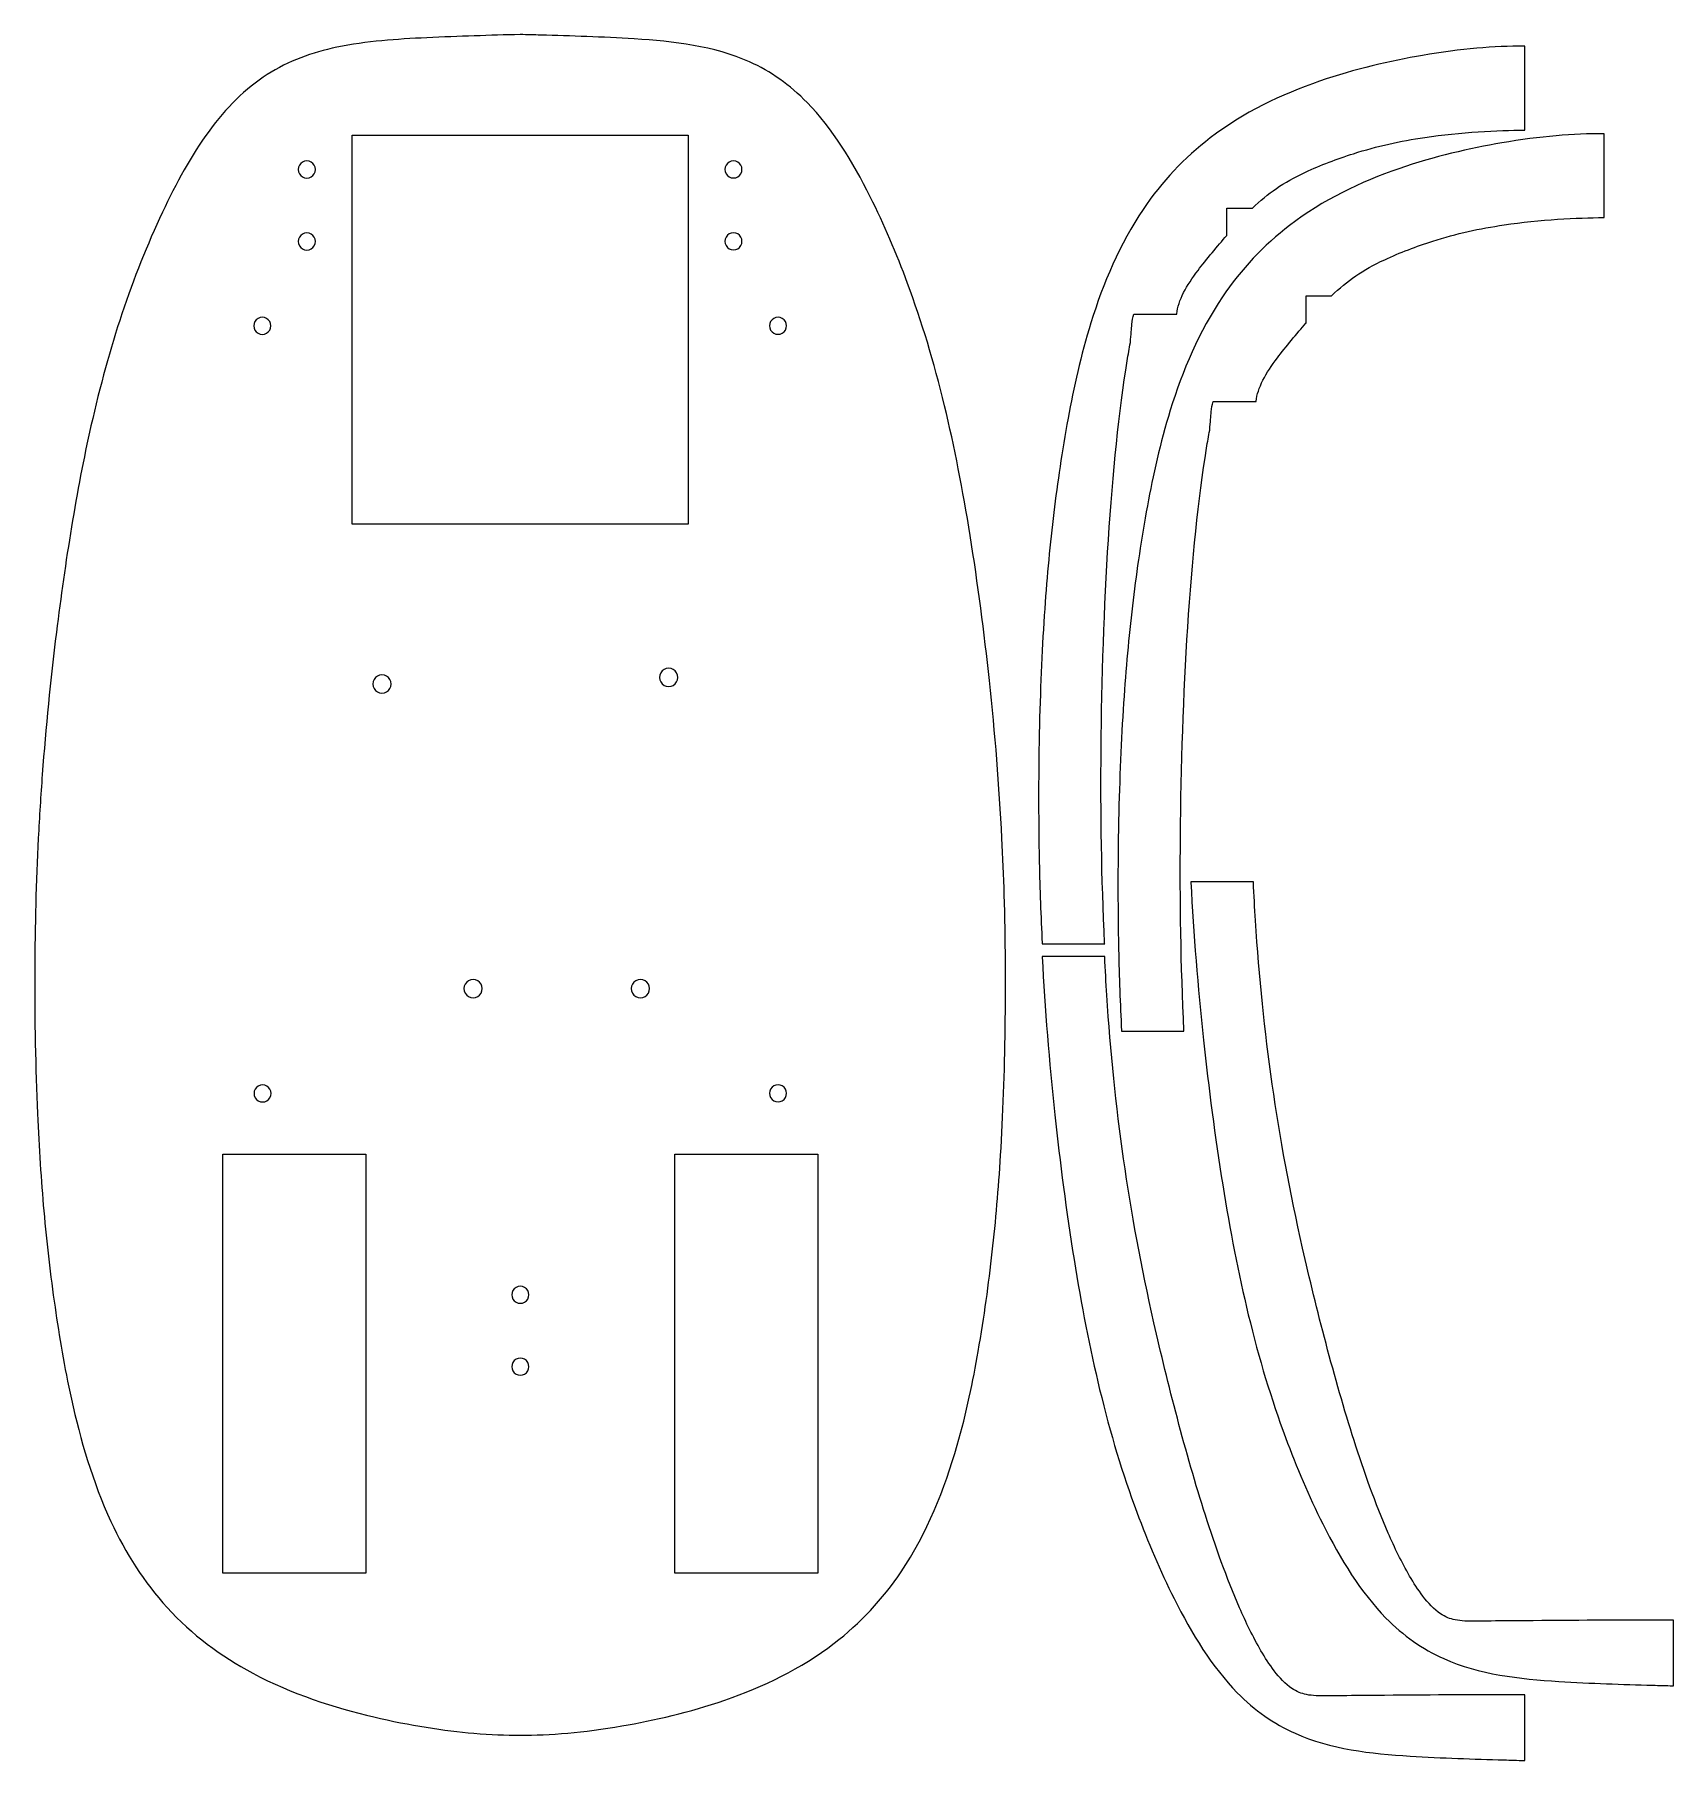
# Model space of a CAD drawing. Extents: x 0.2 to 11, y 0.6 to 11.9.
import ezdxf

# ---------------------------------------------------------------- set-up
doc = ezdxf.new("R2010")
doc.units = 0
doc.layers.add('Layer_1', color=7, linetype='CONTINUOUS')

msp = doc.modelspace()

# ---------------------------------------------------------------- linework, layer by layer
at = {"layer": 'Layer_1', "color": 5}
for points in [[(3.42301, 11.892065), (3.422624, 11.892075)], [(3.424611, 11.89202), (3.42301, 11.892061)], [(10.01367, 11.264321), (10.018527, 11.264318), (10.018527, 11.814783), (10.01367, 11.814731)], [(10.534501, 10.689916), (10.539358, 10.689914), (10.539358, 11.240379), (10.534501, 11.240327)], [(8.061924, 10.572184), (8.062028, 10.75124), (8.229488, 10.751178)], [(8.582755, 9.99778), (8.582859, 10.176836), (8.750319, 10.176774)], [(7.452119, 10.056041), (7.733465, 10.056041)], [(7.97295, 9.481637), (8.254297, 9.481637)], [(8.236497, 6.330096), (7.826529, 6.330096)], [(6.850464, 5.923182), (7.260421, 5.923182)], [(7.260418, 5.839848), (6.850451, 5.839848)], [(7.371296, 5.348777), (7.781252, 5.348777)], [(10.990035, 1.050816), (10.990421, 1.050826), (10.994892, 1.050953), (10.994892, 1.48218), (10.990035, 1.48218)], [(10.013957, 0.560567), (10.014343, 0.560577), (10.018813, 0.560704), (10.018813, 0.991931), (10.013957, 0.991931)], [(3.422623, 0.727156), (3.424492, 0.727135)]]:
    msp.add_lwpolyline(points, dxfattribs=at)
at = {"layer": 'Layer_1', "color": 1}
for points in [[(4.525, 11.230876), (4.525, 8.677726), (2.32081, 8.677726), (2.32081, 11.230876)], [(2.022196, 11.061965)], [(4.823221, 11.062489)], [(2.022372, 10.589524)], [(4.823221, 10.590048)], [(1.729801, 10.035459)], [(5.116, 10.036092)], [(4.397659, 7.731293)], [(2.515769, 7.687986)], [(3.114194, 5.687986)], [(4.212619, 5.687986)], [(1.731684, 4.99609)], [(5.116, 4.996722)], [(2.40992, 1.790993), (1.470944, 1.790642), (1.469915, 4.540642), (2.408892, 4.540993)], [(5.377918, 4.541372), (5.377918, 1.791372), (4.438941, 1.791372), (4.438941, 4.541372)], [(3.424177, 3.674291)], [(3.424177, 3.20185)]]:
    msp.add_lwpolyline(points, close=True, dxfattribs=at)
at = {"layer": 'Layer_1', "color": 5}
for points in [[(2.219599, 11.808419), (2.057171, 11.774358), (1.901499, 11.718473), (1.761567, 11.628904)], [(2.80986, 11.870953), (2.614277, 11.861603), (2.412882, 11.84895), (2.219599, 11.808419)], [(3.422519, 11.892073), (3.226264, 11.886548), (3.021204, 11.881056), (2.80986, 11.870953)], [(3.422623, 11.892076), (3.422623, 11.892075), (3.422519, 11.892074), (3.422519, 11.892073)], [(3.558812, 11.88812), (3.513659, 11.889472), (3.468924, 11.890771), (3.424611, 11.89202)], [(4.172329, 11.863411), (3.962093, 11.876797), (3.756038, 11.882214), (3.558812, 11.88812)], [(4.928994, 11.712399), (4.695387, 11.817259), (4.430698, 11.84696), (4.172329, 11.863411)], [(10.01367, 11.814726), (9.822426, 11.817023), (9.598559, 11.798062), (9.346543, 11.754947)], [(5.30756, 11.445204), (5.194795, 11.560489), (5.067703, 11.650136), (4.928994, 11.712399)], [(9.346543, 11.754947), (9.135496, 11.718842), (8.904205, 11.666036), (8.670946, 11.585632)], [(1.761567, 11.628904), (1.618028, 11.537026), (1.491325, 11.409565), (1.380661, 11.258538)], [(8.670946, 11.585632), (8.42115, 11.499527), (8.170975, 11.379881), (7.953383, 11.21326)], [(5.721837, 10.826497), (5.606045, 11.058049), (5.471755, 11.277337), (5.30756, 11.445204)], [(1.380661, 11.258538), (1.263507, 11.098654), (1.163562, 10.914847), (1.074276, 10.725255)], [(9.361649, 11.216453), (9.594636, 11.250756), (9.847756, 11.264294), (10.013667, 11.26432)], [(10.534501, 11.240322), (10.343257, 11.242619), (10.11939, 11.223658), (9.867374, 11.180543)], [(7.953383, 11.21326), (7.783813, 11.083411), (7.634623, 10.924703), (7.512484, 10.743403)], [(8.578504, 10.988237), (8.676385, 11.03408), (8.788822, 11.07646), (8.893279, 11.109725)], [(8.893279, 11.109725), (9.049506, 11.159477), (9.200419, 11.192716), (9.361649, 11.216453)], [(9.867374, 11.180543), (9.656327, 11.144437), (9.425036, 11.091632), (9.191777, 11.011227)], [(9.191777, 11.011227), (8.941981, 10.925123), (8.691806, 10.805477), (8.474214, 10.638855)], [(8.230343, 10.752), (8.332631, 10.850098), (8.432201, 10.919717), (8.578504, 10.988237)], [(5.966329, 10.257888), (5.893437, 10.454429), (5.813116, 10.643964), (5.721837, 10.826497)], [(1.074276, 10.725255), (0.973919, 10.512156), (0.886715, 10.291848), (0.808633, 10.058666)], [(7.512484, 10.743403), (7.360429, 10.517695), (7.250172, 10.258199), (7.170072, 9.999294)], [(8.229488, 10.751178), (8.22977, 10.751452), (8.230061, 10.751726), (8.230343, 10.752)], [(9.88248, 10.642049), (10.115467, 10.676352), (10.368587, 10.68989), (10.534498, 10.689916)], [(7.873312, 10.343486), (7.926759, 10.414719), (8.003856, 10.505733), (8.061194, 10.57135)], [(8.474214, 10.638855), (8.304644, 10.509007), (8.155454, 10.350298), (8.033315, 10.168999)], [(8.061194, 10.57135), (8.061433, 10.571628), (8.061683, 10.571906), (8.061923, 10.572184)], [(9.41411, 10.535321), (9.570337, 10.585073), (9.72125, 10.618311), (9.88248, 10.642049)], [(9.099335, 10.413833), (9.197216, 10.459676), (9.309653, 10.502055), (9.41411, 10.535321)], [(7.778832, 10.197452), (7.803086, 10.244695), (7.835551, 10.293159), (7.873312, 10.343486)], [(8.751174, 10.177595), (8.853462, 10.275694), (8.953032, 10.345312), (9.099335, 10.413833)], [(6.209299, 9.454519), (6.139277, 9.744299), (6.05889, 10.008319), (5.966329, 10.257888)], [(8.033315, 10.168999), (7.88126, 9.943291), (7.771003, 9.683795), (7.690903, 9.42489)], [(7.733747, 10.058678), (7.738455, 10.102516), (7.753404, 10.147922), (7.778832, 10.197452)], [(8.750319, 10.176774), (8.750601, 10.177048), (8.750892, 10.177321), (8.751174, 10.177595)], [(0.808633, 10.058666), (0.731993, 9.829791), (0.664451, 9.585741), (0.605028, 9.322135)], [(7.170072, 9.999294), (7.103781, 9.785026), (7.057183, 9.57252), (7.020283, 9.373153)], [(7.429122, 9.86941), (7.433923, 9.924996), (7.436107, 9.960304), (7.439086, 9.988815)], [(7.439086, 9.988815), (7.441704, 10.013871), (7.445147, 10.035752), (7.452107, 10.056041)], [(7.733465, 10.056041), (7.73357, 10.05692), (7.733653, 10.057799), (7.733747, 10.058678)], [(8.394143, 9.769081), (8.44759, 9.840315), (8.524687, 9.931329), (8.582025, 9.996946)], [(8.582025, 9.996946), (8.582264, 9.997224), (8.582514, 9.997502), (8.582754, 9.99778)], [(7.418648, 9.810753), (7.422031, 9.830226), (7.425512, 9.849693), (7.429096, 9.869129)], [(7.429096, 9.869129), (7.429104, 9.869176), (7.429096, 9.869222), (7.429096, 9.869269)], [(7.429122, 9.869269), (7.429125, 9.869316), (7.429129, 9.869364), (7.429122, 9.86941)], [(7.236892, 7.197767), (7.244286, 8.124916), (7.300929, 9.093873), (7.408507, 9.750611)], [(7.408502, 9.750611), (7.411788, 9.770671), (7.415169, 9.790727), (7.418648, 9.810753)], [(8.299663, 9.623047), (8.323917, 9.670291), (8.356382, 9.718755), (8.394143, 9.769081)], [(8.254578, 9.484274), (8.259286, 9.528112), (8.274235, 9.573518), (8.299663, 9.623047)], [(6.377104, 8.602877), (6.329437, 8.898995), (6.273831, 9.187458), (6.209299, 9.454519)], [(7.690903, 9.42489), (7.624612, 9.210621), (7.578014, 8.998116), (7.541114, 8.798749)], [(7.949953, 9.295006), (7.954754, 9.350592), (7.956938, 9.3859), (7.959917, 9.414411)], [(7.959917, 9.414411), (7.962535, 9.439467), (7.965978, 9.461348), (7.972938, 9.481637)], [(8.254297, 9.481637), (8.254401, 9.482516), (8.254484, 9.483395), (8.254578, 9.484274)], [(0.605028, 9.322135), (0.509661, 8.899084), (0.435186, 8.427971), (0.378266, 7.967592)], [(7.020283, 9.373153), (6.979887, 9.154899), (6.950793, 8.952408), (6.926597, 8.75324)], [(7.939479, 9.236349), (7.942862, 9.255821), (7.946343, 9.275289), (7.949927, 9.294725)], [(7.949927, 9.294725), (7.949935, 9.294772), (7.949927, 9.294818), (7.949927, 9.294865)], [(7.949953, 9.294865), (7.949956, 9.294911), (7.94996, 9.294959), (7.949953, 9.295006)], [(7.929333, 9.176207), (7.932619, 9.196266), (7.936, 9.216323), (7.939479, 9.236349)], [(7.757723, 6.623363), (7.765117, 7.550512), (7.82176, 8.519469), (7.929338, 9.176207)], [(6.926597, 8.75324), (6.901623, 8.547668), (6.882151, 8.343231), (6.866785, 8.122204)], [(7.541114, 8.798749), (7.500718, 8.580495), (7.471624, 8.378003), (7.447428, 8.178836)], [(6.503411, 7.651986), (6.469738, 7.965488), (6.427909, 8.287273), (6.377104, 8.602877)], [(7.447428, 8.178836), (7.422454, 7.973263), (7.402982, 7.768827), (7.387616, 7.547799)], [(6.866785, 8.122204), (6.850293, 7.884959), (6.83871, 7.628152), (6.832335, 7.358375)], [(0.378266, 7.967592), (0.339154, 7.651241), (0.308354, 7.341251), (0.285508, 7.034608)], [(6.585971, 6.615898), (6.568471, 6.960207), (6.54106, 7.301475), (6.503411, 7.651986)], [(7.387616, 7.547799), (7.371124, 7.310555), (7.359541, 7.053748), (7.353166, 6.783971)], [(6.832335, 7.358375), (6.825413, 7.065421), (6.824721, 6.759884), (6.831156, 6.459256)], [(7.260275, 5.926279), (7.239422, 6.35301), (7.233624, 6.788114), (7.236892, 7.197767)], [(0.285508, 7.034608), (0.275107, 6.895), (0.266362, 6.755745), (0.259255, 6.615898)], [(7.353166, 6.783971), (7.346244, 6.491017), (7.345552, 6.18548), (7.351987, 5.884852)], [(0.259275, 6.615898), (0.244717, 6.329471), (0.237071, 6.038875), (0.23584, 5.747169)], [(6.601024, 6.242746), (6.597272, 6.367797), (6.592263, 6.492092), (6.585971, 6.615898)], [(7.781106, 5.351874), (7.760253, 5.778605), (7.754455, 6.21371), (7.757723, 6.623363)], [(6.831156, 6.459256), (6.83499, 6.280151), (6.84135, 6.10251), (6.850322, 5.925985)], [(6.607519, 5.371869), (6.61161, 5.659286), (6.609693, 5.953814), (6.601024, 6.242746)], [(7.826529, 6.330096), (7.826633, 6.329062), (7.826633, 6.328028), (7.826685, 6.326994)], [(7.826685, 6.326994), (7.844192, 5.982563), (7.871616, 5.641176), (7.909284, 5.290536)], [(8.236634, 6.327288), (8.236634, 6.328224), (8.23653, 6.32916), (8.236499, 6.330096)], [(8.250859, 6.074642), (8.245502, 6.158353), (8.240771, 6.242656), (8.236634, 6.327288)], [(8.560324, 3.924581), (8.392207, 4.670392), (8.298533, 5.329695), (8.250859, 6.074642)], [(6.850322, 5.925985), (6.850322, 5.92505), (6.850426, 5.924116), (6.850468, 5.923182)], [(7.260421, 5.923182), (7.260421, 5.924214), (7.260317, 5.925246), (7.260275, 5.926279)], [(6.850451, 5.839848), (6.850555, 5.838813), (6.850555, 5.837779), (6.850607, 5.836745)], [(6.850607, 5.836745), (6.868113, 5.492314), (6.895537, 5.150927), (6.933206, 4.800287)], [(7.260556, 5.837039), (7.260556, 5.837975), (7.260452, 5.838911), (7.260421, 5.839848)], [(7.274781, 5.584394), (7.269424, 5.668104), (7.264692, 5.752407), (7.260556, 5.837039)], [(7.351987, 5.884852), (7.355822, 5.705747), (7.362181, 5.528106), (7.371153, 5.35158)], [(0.23584, 5.747169), (0.234483, 5.425194), (0.240848, 5.104444), (0.253898, 4.807786)], [(7.584246, 3.434332), (7.416129, 4.180144), (7.322455, 4.839446), (7.274781, 5.584394)], [(6.577029, 4.534719), (6.592989, 4.794913), (6.60334, 5.078248), (6.607519, 5.371869)], [(7.371153, 5.35158), (7.371153, 5.350646), (7.371257, 5.349712), (7.371299, 5.348777)], [(7.781252, 5.348777), (7.781252, 5.34981), (7.781148, 5.350842), (7.781106, 5.351874)], [(7.909284, 5.290536), (7.94299, 4.976797), (7.984862, 4.654762), (8.035725, 4.338941)], [(0.253898, 4.807786), (0.263873, 4.581047), (0.277721, 4.369387), (0.295583, 4.168887)], [(6.933206, 4.800287), (6.966911, 4.486548), (7.008784, 4.164513), (7.059647, 3.848692)], [(6.522701, 3.900165), (6.545456, 4.103747), (6.563277, 4.310534), (6.577029, 4.534719)], [(8.035725, 4.338941), (8.083408, 4.042858), (8.139029, 3.754454), (8.203578, 3.487456)], [(0.295583, 4.168887), (0.31472, 3.954077), (0.338141, 3.750285), (0.369127, 3.535881)], [(6.430027, 3.246551), (6.47023, 3.475916), (6.498952, 3.687689), (6.522701, 3.900165)], [(8.897877, 2.660805), (8.767816, 3.066977), (8.649133, 3.530598), (8.560324, 3.924581)], [(7.059647, 3.848692), (7.10733, 3.552609), (7.162951, 3.264206), (7.2275, 2.997207)], [(0.369127, 3.535881), (0.396682, 3.345217), (0.4301, 3.144604), (0.477096, 2.932067)], [(7.921799, 2.170556), (7.791737, 2.576728), (7.673055, 3.040349), (7.584246, 3.434332)], [(8.203578, 3.487456), (8.273887, 3.196629), (8.35464, 2.931765), (8.447671, 2.681381)], [(6.292394, 2.630638), (6.353084, 2.843169), (6.395815, 3.051367), (6.430027, 3.246551)], [(7.2275, 2.997207), (7.297809, 2.70638), (7.378561, 2.441516), (7.471592, 2.191132)], [(0.477096, 2.932067), (0.535133, 2.669597), (0.614988, 2.389885), (0.736319, 2.128849)], [(5.924833, 1.800001), (6.093598, 2.050974), (6.210417, 2.343557), (6.292394, 2.630638)], [(8.447671, 2.681381), (8.520635, 2.485004), (8.601034, 2.295577), (8.692417, 2.113204)], [(9.121867, 2.053595), (9.037851, 2.245882), (8.961978, 2.460623), (8.897877, 2.660805)], [(7.471592, 2.191132), (7.544557, 1.994755), (7.624956, 1.805328), (7.716338, 1.622955)], [(8.145788, 1.563346), (8.061773, 1.755633), (7.9859, 1.970375), (7.921799, 2.170556)], [(0.736319, 2.128849), (0.832318, 1.922315), (0.954808, 1.729137), (1.104579, 1.564879)], [(8.692417, 2.113204), (8.808331, 1.881868), (8.942798, 1.662938), (9.107176, 1.495567)], [(9.262601, 1.771345), (9.210756, 1.860024), (9.163011, 1.959425), (9.121867, 2.053595)], [(5.48436, 1.329734), (5.653811, 1.459733), (5.802846, 1.618593), (5.924833, 1.800001)], [(9.349855, 1.639435), (9.318269, 1.680665), (9.28884, 1.726463), (9.262601, 1.771345)], [(7.716338, 1.622955), (7.832253, 1.391619), (7.96672, 1.172689), (8.131098, 1.005318)], [(9.465326, 1.523686), (9.423485, 1.552068), (9.384249, 1.594539), (9.349855, 1.639435)], [(1.104579, 1.564879), (1.266194, 1.387631), (1.459422, 1.244307), (1.667317, 1.133654)], [(8.286523, 1.281096), (8.234678, 1.369775), (8.186933, 1.469176), (8.145788, 1.563346)], [(9.107176, 1.495567), (9.220106, 1.380579), (9.347373, 1.291297), (9.486215, 1.22935)], [(9.561913, 1.483355), (9.528163, 1.490118), (9.497077, 1.502148), (9.465326, 1.523686)], [(9.695303, 1.475196), (9.644785, 1.474833), (9.601443, 1.475432), (9.561913, 1.483355)], [(10.259522, 1.479671), (9.888016, 1.477047), (9.745309, 1.475554), (9.695303, 1.475196)], [(10.990035, 1.48218), (10.777348, 1.48218), (10.579768, 1.481933), (10.259522, 1.479671)], [(4.767249, 0.956907), (5.016969, 1.04315), (5.266978, 1.162963), (5.48436, 1.329734)], [(8.373777, 1.149186), (8.34219, 1.190417), (8.312761, 1.236215), (8.286523, 1.281096)], [(1.667317, 1.133654), (1.924894, 0.996559), (2.202685, 0.907847), (2.461807, 0.846607)], [(8.489248, 1.033437), (8.447407, 1.061819), (8.408171, 1.10429), (8.373777, 1.149186)], [(9.486215, 1.22935), (9.719933, 1.125072), (9.984558, 1.095673), (10.242772, 1.079325)], [(8.585835, 0.993106), (8.552085, 0.999869), (8.520999, 1.011899), (8.489248, 1.033437)], [(10.242772, 1.079325), (10.453293, 1.065996), (10.659574, 1.060581), (10.857004, 1.054677)], [(10.857004, 1.054677), (10.901731, 1.05334), (10.946046, 1.052054), (10.98995, 1.050818)], [(10.98995, 1.050818), (10.989981, 1.050817), (10.990002, 1.050816), (10.990033, 1.050816)], [(4.091218, 0.787186), (4.302436, 0.823388), (4.533895, 0.876316), (4.767249, 0.956907)], [(8.131098, 1.005318), (8.244028, 0.89033), (8.371295, 0.801048), (8.510136, 0.739101)], [(8.719225, 0.984947), (8.668707, 0.984585), (8.625364, 0.985184), (8.585835, 0.993106)], [(9.283443, 0.989422), (8.911937, 0.986798), (8.769231, 0.985306), (8.719225, 0.984947)], [(10.013957, 0.991931), (9.801269, 0.991931), (9.603689, 0.991685), (9.283443, 0.989422)], [(2.461807, 0.846607), (2.700436, 0.790209), (2.923001, 0.756503), (3.119791, 0.739492)], [(3.119791, 0.739492), (3.228227, 0.730119), (3.329209, 0.726034), (3.422623, 0.727156)], [(3.424492, 0.727134), (3.424492, 0.727134), (3.424493, 0.727134), (3.424494, 0.727134)], [(3.424494, 0.727134), (3.615692, 0.724983), (3.83943, 0.744031), (4.091218, 0.787186)], [(8.510136, 0.739101), (8.743855, 0.634823), (9.00848, 0.605425), (9.266693, 0.589076)], [(9.266693, 0.589076), (9.477214, 0.575748), (9.683496, 0.570332), (9.880926, 0.564428)], [(9.880926, 0.564428), (9.925653, 0.563091), (9.969968, 0.561805), (10.013871, 0.560569)], [(10.013871, 0.560569), (10.013903, 0.560569), (10.013923, 0.560568), (10.013955, 0.560567)]]:
    msp.add_open_spline(points, degree=3, dxfattribs=at)
at = {"layer": 'Layer_1', "color": 1}
for points in [[(1.973609, 11.033914), (1.963588, 11.016556), (1.963588, 10.99517), (1.973609, 10.977812)], [(2.022196, 11.061965), (2.002152, 11.061965), (1.983631, 11.051272), (1.973609, 11.033914)], [(2.070782, 11.033914), (2.06076, 11.051272), (2.042239, 11.061965), (2.022196, 11.061965)], [(2.070782, 10.977812), (2.080803, 10.99517), (2.080803, 11.016556), (2.070782, 11.033914)], [(4.774635, 11.034438), (4.764613, 11.01708), (4.764613, 10.995693), (4.774635, 10.978335)], [(4.823221, 11.062489), (4.803178, 11.062489), (4.784657, 11.051796), (4.774635, 11.034438)], [(4.871807, 11.034438), (4.861785, 11.051796), (4.843265, 11.062489), (4.823221, 11.062489)], [(4.871807, 10.978335), (4.881829, 10.995693), (4.881829, 11.01708), (4.871807, 11.034438)], [(1.973609, 10.977812), (1.983631, 10.960454), (2.002152, 10.949761), (2.022196, 10.949761)], [(2.022196, 10.949761), (2.042239, 10.949761), (2.06076, 10.960454), (2.070782, 10.977812)], [(4.774635, 10.978335), (4.784657, 10.960977), (4.803178, 10.950284), (4.823221, 10.950284)], [(4.823221, 10.950284), (4.843265, 10.950284), (4.861785, 10.960977), (4.871807, 10.978335)], [(1.973746, 10.561487), (1.963713, 10.544122), (1.963713, 10.522722), (1.973746, 10.505357)], [(2.022372, 10.589524), (2.002317, 10.589542), (1.983778, 10.578853), (1.973746, 10.561487)], [(2.070999, 10.561487), (2.060966, 10.578853), (2.042427, 10.589542), (2.022372, 10.589524)], [(2.070999, 10.505357), (2.081031, 10.522722), (2.081031, 10.544122), (2.070999, 10.561487)], [(4.774635, 10.561997), (4.764613, 10.544639), (4.764613, 10.523252), (4.774635, 10.505894)], [(4.823221, 10.590048), (4.803178, 10.590048), (4.784657, 10.579355), (4.774635, 10.561997)], [(4.871807, 10.561997), (4.861785, 10.579355), (4.843265, 10.590048), (4.823221, 10.590048)], [(4.871807, 10.505894), (4.881829, 10.523252), (4.881829, 10.544639), (4.871807, 10.561997)], [(1.973746, 10.505357), (1.983778, 10.487992), (2.002317, 10.477303), (2.022372, 10.47732)], [(2.022372, 10.47732), (2.042427, 10.477303), (2.060966, 10.487992), (2.070999, 10.505357)], [(4.774635, 10.505894), (4.784657, 10.488536), (4.803178, 10.477843), (4.823221, 10.477843)], [(4.823221, 10.477843), (4.843265, 10.477843), (4.861785, 10.488536), (4.871807, 10.505894)], [(1.681215, 10.007408), (1.671193, 9.99005), (1.671193, 9.968664), (1.681215, 9.951306)], [(1.729801, 10.035459), (1.709757, 10.035459), (1.691236, 10.024766), (1.681215, 10.007408)], [(1.778387, 10.007408), (1.768365, 10.024766), (1.749844, 10.035459), (1.729801, 10.035459)], [(1.778387, 9.951306), (1.788409, 9.968664), (1.788409, 9.99005), (1.778387, 10.007408)], [(5.067414, 10.008041), (5.057392, 9.990683), (5.057392, 9.969297), (5.067414, 9.951938)], [(5.116, 10.036092), (5.095957, 10.036092), (5.077436, 10.025399), (5.067414, 10.008041)], [(5.164586, 10.008041), (5.154565, 10.025399), (5.136044, 10.036092), (5.116, 10.036092)], [(5.164586, 9.951938), (5.174608, 9.969297), (5.174608, 9.990683), (5.164586, 10.008041)], [(1.681215, 9.951306), (1.691236, 9.933947), (1.709757, 9.923254), (1.729801, 9.923254)], [(1.729801, 9.923254), (1.749844, 9.923254), (1.768365, 9.933947), (1.778387, 9.951306)], [(5.067414, 9.951938), (5.077436, 9.93458), (5.095957, 9.923887), (5.116, 9.923887)], [(5.116, 9.923887), (5.136044, 9.923887), (5.154565, 9.93458), (5.164586, 9.951938)], [(4.397659, 7.731293), (4.376209, 7.731293), (4.356388, 7.71985), (4.345663, 7.701273)], [(4.449654, 7.701273), (4.438929, 7.71985), (4.419109, 7.731293), (4.397659, 7.731293)], [(2.463773, 7.657966), (2.453048, 7.63939), (2.453048, 7.616503), (2.463773, 7.597927)], [(2.515769, 7.687986), (2.494319, 7.687986), (2.474498, 7.676543), (2.463773, 7.657966)], [(2.463773, 7.597927), (2.474498, 7.579351), (2.494319, 7.567907), (2.515769, 7.567907)], [(2.567765, 7.657966), (2.55704, 7.676543), (2.537219, 7.687986), (2.515769, 7.687986)], [(2.515769, 7.567907), (2.537219, 7.567907), (2.55704, 7.579351), (2.567765, 7.597927)], [(2.567765, 7.597927), (2.57849, 7.616503), (2.57849, 7.63939), (2.567765, 7.657966)], [(4.345663, 7.701273), (4.334938, 7.682697), (4.334938, 7.65981), (4.345663, 7.641234)], [(4.345663, 7.641234), (4.356388, 7.622658), (4.376209, 7.611214), (4.397659, 7.611214)], [(4.397659, 7.611214), (4.419109, 7.611214), (4.438929, 7.622658), (4.449654, 7.641234)], [(4.449654, 7.641234), (4.460379, 7.65981), (4.460379, 7.682697), (4.449654, 7.701273)], [(3.114194, 5.687986), (3.092738, 5.687995), (3.072908, 5.676554), (3.062178, 5.657974)], [(3.16621, 5.657974), (3.15548, 5.676554), (3.13565, 5.687995), (3.114194, 5.687986)], [(4.212619, 5.687986), (4.191163, 5.687995), (4.171333, 5.676554), (4.160603, 5.657974)], [(4.264635, 5.657974), (4.253905, 5.676554), (4.234075, 5.687995), (4.212619, 5.687986)], [(3.062178, 5.657974), (3.051447, 5.639394), (3.051447, 5.6165), (3.062178, 5.59792)], [(3.062178, 5.59792), (3.072908, 5.57934), (3.092738, 5.567898), (3.114194, 5.567907)], [(3.114194, 5.567907), (3.13565, 5.567898), (3.15548, 5.57934), (3.16621, 5.59792)], [(3.16621, 5.59792), (3.176941, 5.6165), (3.176941, 5.639394), (3.16621, 5.657974)], [(4.160603, 5.657974), (4.149872, 5.639394), (4.149872, 5.6165), (4.160603, 5.59792)], [(4.160603, 5.59792), (4.171333, 5.57934), (4.191163, 5.567898), (4.212619, 5.567907)], [(4.212619, 5.567907), (4.234075, 5.567898), (4.253905, 5.57934), (4.264635, 5.59792)], [(4.264635, 5.59792), (4.275366, 5.6165), (4.275366, 5.639394), (4.264635, 5.657974)], [(1.731684, 4.99609), (1.711641, 4.99609), (1.69312, 4.985396), (1.683098, 4.968038)], [(1.78027, 4.968038), (1.770249, 4.985396), (1.751728, 4.99609), (1.731684, 4.99609)], [(5.116, 4.996722), (5.095945, 4.996739), (5.077406, 4.98605), (5.067374, 4.968685)], [(5.164627, 4.968685), (5.154594, 4.98605), (5.136055, 4.996739), (5.116, 4.996722)], [(1.683098, 4.968038), (1.673077, 4.95068), (1.673077, 4.929294), (1.683098, 4.911936)], [(1.683098, 4.911936), (1.69312, 4.894578), (1.711641, 4.883885), (1.731684, 4.883885)], [(1.731684, 4.883885), (1.751728, 4.883885), (1.770249, 4.894578), (1.78027, 4.911936)], [(1.78027, 4.911936), (1.790292, 4.929294), (1.790292, 4.95068), (1.78027, 4.968038)], [(5.067374, 4.968685), (5.057341, 4.95132), (5.057341, 4.92992), (5.067374, 4.912554)], [(5.067374, 4.912554), (5.077406, 4.895189), (5.095945, 4.8845), (5.116, 4.884517)], [(5.116, 4.884517), (5.136055, 4.8845), (5.154594, 4.895189), (5.164627, 4.912554)], [(5.164627, 4.912554), (5.174659, 4.92992), (5.174659, 4.95132), (5.164627, 4.968685)], [(3.375591, 3.64624), (3.36557, 3.628882), (3.36557, 3.607495), (3.375591, 3.590137)], [(3.424177, 3.674291), (3.404134, 3.674291), (3.385613, 3.663598), (3.375591, 3.64624)], [(3.472763, 3.64624), (3.462742, 3.663598), (3.444221, 3.674291), (3.424177, 3.674291)], [(3.472763, 3.590137), (3.482785, 3.607495), (3.482785, 3.628882), (3.472763, 3.64624)], [(3.375591, 3.590137), (3.385613, 3.572779), (3.404134, 3.562086), (3.424177, 3.562086)], [(3.424177, 3.562086), (3.444221, 3.562086), (3.462742, 3.572779), (3.472763, 3.590137)], [(3.375591, 3.173799), (3.36557, 3.156441), (3.36557, 3.135055), (3.375591, 3.117696)], [(3.424177, 3.20185), (3.404134, 3.20185), (3.385613, 3.191157), (3.375591, 3.173799)], [(3.472763, 3.173799), (3.462742, 3.191157), (3.444221, 3.20185), (3.424177, 3.20185)], [(3.472763, 3.117696), (3.482785, 3.135055), (3.482785, 3.156441), (3.472763, 3.173799)], [(3.375591, 3.117696), (3.385613, 3.100338), (3.404134, 3.089645), (3.424177, 3.089645)], [(3.424177, 3.089645), (3.444221, 3.089645), (3.462742, 3.100338), (3.472763, 3.117696)]]:
    msp.add_open_spline(points, degree=3, dxfattribs=at)

doc.saveas('drawing.dxf')
